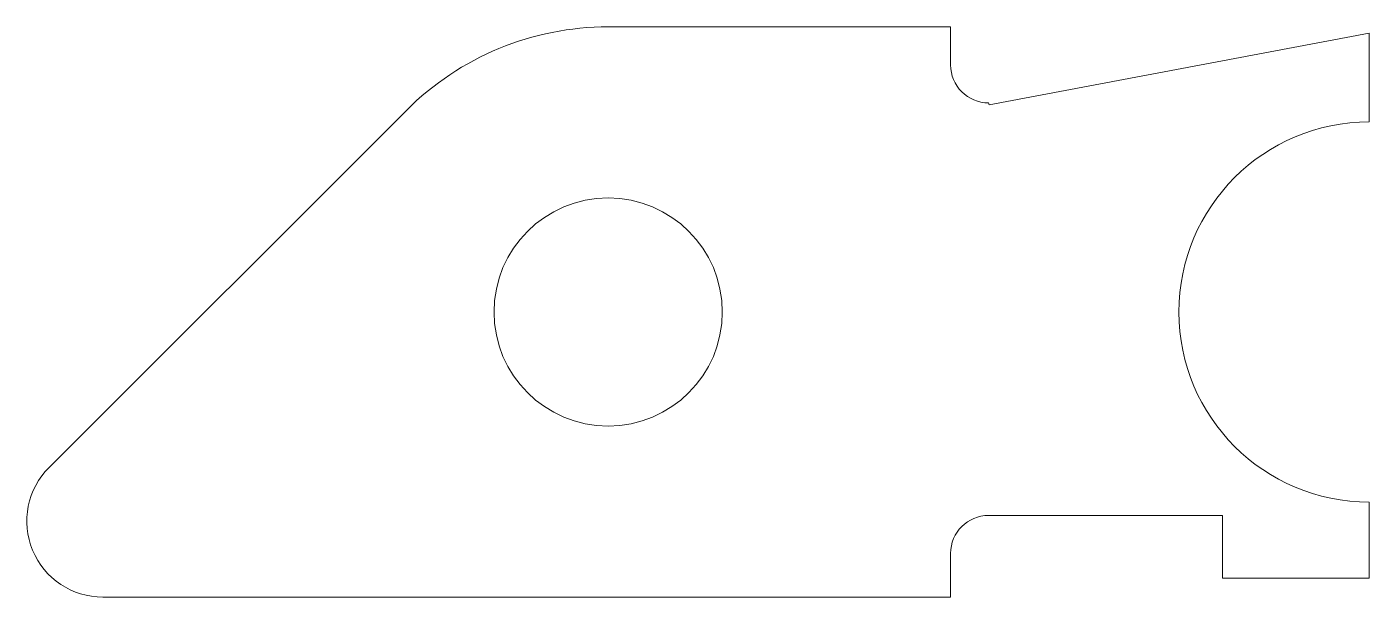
# Model space of a CAD drawing. Header units: millimetres. Extents: x 2.4 to 72.9, y 3.4 to 33.4.
import ezdxf

# ---------------------------------------------------------------- set-up
doc = ezdxf.new("R2010")
doc.units = ezdxf.units.MM

msp = doc.modelspace()

# ---------------------------------------------------------------- linework, layer by layer
at = {"color": 7, "linetype": 'Continuous', "lineweight": 15}
for p, q in [((50.935, 33.358), (32.935, 33.358)), ((50.935, 33.358), (50.935, 31.358)), ((52.954, 29.26), (72.935, 33.024)), ((72.935, 28.358), (72.935, 33.024)), ((22.329, 28.965), (3.551, 10.186)), ((52.954, 29.26), (52.935, 29.358)), ((72.935, 4.358), (72.935, 8.358)), ((52.935, 7.658), (65.235, 7.658)), ((65.235, 7.658), (65.235, 4.358)), ((50.935, 3.358), (50.935, 5.658)), ((65.235, 4.358), (72.935, 4.358)), ((6.379, 3.358), (50.935, 3.358))]:
    msp.add_line(p, q, dxfattribs=at)
msp.add_circle((32.935, 18.358), 6, dxfattribs=at)
for centre, radius, start, end in [((32.935, 18.358), 15, 90, 135), ((52.935, 31.358), 2, 180, 270), ((72.935, 18.358), 10, 90, 270), ((6.379, 7.358), 4, 135, 270), ((52.935, 5.658), 2, 90, 180)]:
    msp.add_arc(centre, radius, start, end, dxfattribs=at)

doc.saveas('drawing.dxf')
